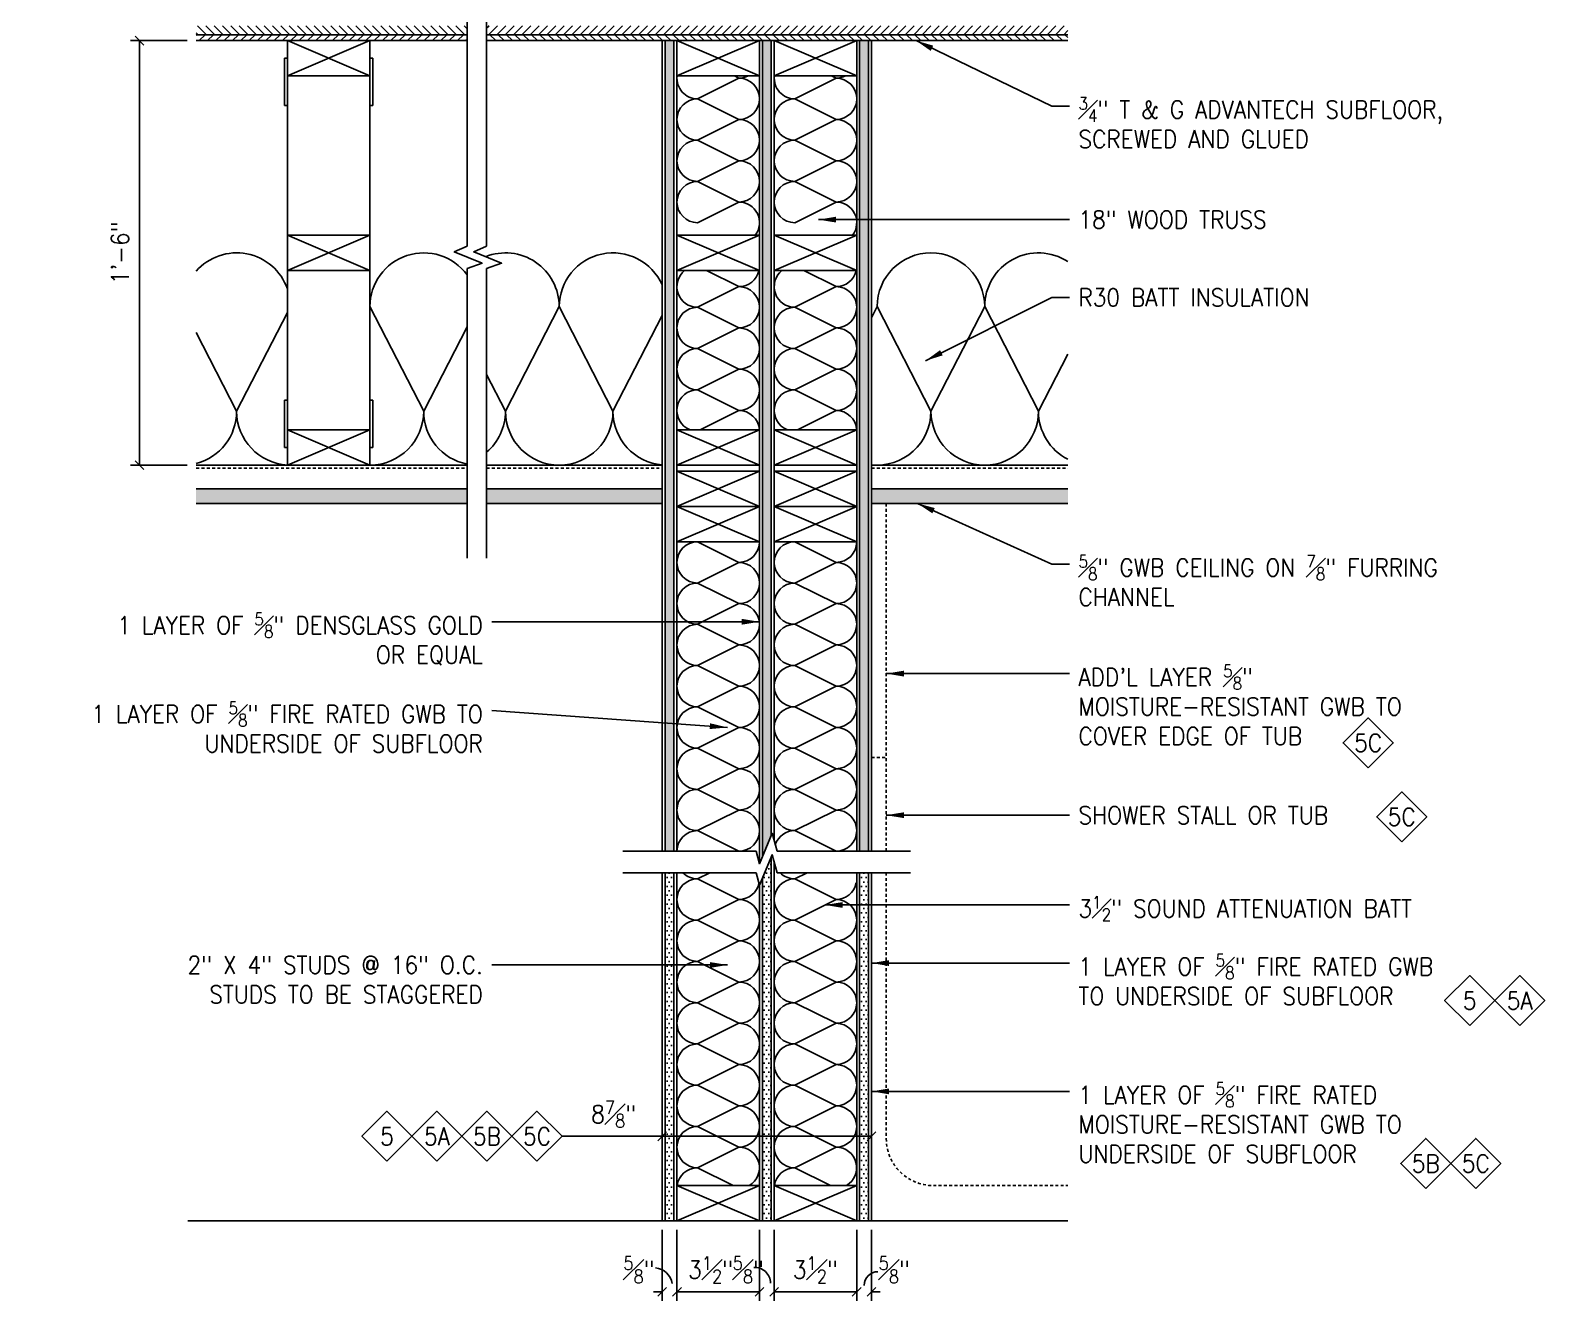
# Model space of a CAD drawing. Header units: inches. Extents: x 14 to 347, y 32 to 277.
# Drawn here: x 282.9 to 347.1, y 157.4 to 211.2 of the extents above; entities that cross this region are included whole.
import ezdxf
from ezdxf.enums import TextEntityAlignment as Align

# ---------------------------------------------------------------- set-up
doc = ezdxf.new("R2010")
doc.units = ezdxf.units.IN
doc.header["$LTSCALE"] = 0.5
doc.header["$MEASUREMENT"] = 0
doc.linetypes.add('HIDDEN', pattern=[0.375, 0.25, -0.125])
for name, color, linetype in [('A-ANNO-DIMS', 7, 'Continuous'), ('A-ANNO-NOTE', 7, 'Continuous'), ('A-ANNO-SYMB', 7, 'Continuous'), ('A-DETL-MCUT', 2, 'Continuous'), ('A-DETL-PATT', 8, 'Continuous')]:
    doc.layers.add(name, color=color, linetype=linetype)
doc.styles.add('NOTE', font='romans.shx', dxfattribs={"width": 0.9})
doc.dimstyles.new('NOTE8', dxfattribs={"dimscale": 8, "dimtxt": 0.09375, "dimasz": 0.046875, "dimexe": 0.046875, "dimexo": 0.046875, "dimgap": 0.046875, "dimtad": 1, "dimdec": 4, "dimzin": 0, "dimdsep": 46, "dimlunit": 4, "dimtxsty": 'NOTE', "dimblk": 'OBLIQUE', "dimcen": 0.09, "dimadec": 0, "dimazin": 0, "dimtfac": 0.75, "dimtdec": 4, "dimtofl": 0, "dimtmove": 2, "dimatfit": 3, "dimldrblk": 'OBLIQUE', "dimfxl": 0, "dimfrac": 1, "dimtolj": 1, "dimtzin": 0, "dimarcsym": 0})
doc.dimstyles.new('TEXT8', dxfattribs={"dimscale": 8, "dimtxt": 0.09375, "dimasz": 0.09375, "dimexe": 0.046875, "dimexo": 0.046875, "dimgap": 0.046875, "dimtad": 0, "dimdec": 4, "dimzin": 0, "dimdsep": 46, "dimlunit": 4, "dimtxsty": 'NOTE', "dimcen": 0.09, "dimadec": 0, "dimazin": 0, "dimtfac": 0.75, "dimtdec": 4, "dimtofl": 0, "dimtmove": 2, "dimatfit": 3, "dimfxl": 0, "dimfrac": 1, "dimtolj": 1, "dimtzin": 0, "dimarcsym": 0})
pattern_1 = [(0, (-5.94923, 0), (0.09375, 0.1875), [0, -0.1875])]
pattern_2 = [(135, (-5.94923, 0.71664), (-0.1767767, -0.1767767), [])]
pattern_3 = [(45, (-5.94923, 0.71664), (-0.1767767, 0.1767767), [])]

# ---------------------------------------------------------------- blocks, each defined once
blk = doc.blocks.new('_Oblique')
at = {"color": 0, "lineweight": -2}
blk.add_line((-0.5, -0.5), (0.5, 0.5), dxfattribs=at)
blk = doc.blocks.new('*D63')
at = {"layer": 'A-ANNO-DIMS', "color": 0, "lineweight": -2}
for p, q in [((309.688, 164.297), (309.688, 164.719)), ((318.563, 164.033), (318.563, 164.719)), ((318.563, 164.344), (309.688, 164.344))]:
    blk.add_line(p, q, dxfattribs=at)
at = {"layer": 'Defpoints', "color": 0}
for p in [(309.688, 164.344), (309.688, 163.922), (318.563, 163.658)]:
    blk.add_point(p, dxfattribs=at)
at = {"layer": 'A-ANNO-DIMS', "color": 0, "lineweight": -2, "xscale": 0.375, "yscale": 0.375, "zscale": 0.375, "rotation": 180}
blk.add_blockref('_Oblique', (309.688, 164.344), dxfattribs=at)
at = {"layer": 'A-ANNO-DIMS', "color": 0, "lineweight": -2, "xscale": 0.375, "yscale": 0.375, "zscale": 0.375}
blk.add_blockref('_Oblique', (318.563, 164.344), dxfattribs=at)
at = {"layer": 'A-ANNO-DIMS', "color": 0, "insert": (307.633, 165.281), "char_height": 0.75, "attachment_point": 5, "style": 'NOTE'}
blk.add_mtext('\\A1;8{\\H0.750000x;\\S7#8;}"', dxfattribs=at)
blk = doc.blocks.new('*D64')
at = {"layer": 'A-ANNO-DIMS', "color": 0, "lineweight": -2}
for p, q in [((317.938, 160.378), (317.938, 157.372)), ((318.563, 160.378), (318.563, 157.372)), ((317.938, 157.747), (317.563, 157.747)), ((318.563, 157.747), (318.938, 157.747))]:
    blk.add_line(p, q, dxfattribs=at)
at = {"layer": 'Defpoints', "color": 0}
for p in [(317.938, 160.753), (318.563, 160.753), (317.938, 157.747)]:
    blk.add_point(p, dxfattribs=at)
at = {"layer": 'A-ANNO-DIMS', "color": 0, "lineweight": -2, "xscale": 0.375, "yscale": 0.375, "zscale": 0.375}
blk.add_blockref('_Oblique', (317.938, 157.747), dxfattribs=at)
at = {"layer": 'A-ANNO-DIMS', "color": 0, "lineweight": -2, "xscale": 0.375, "yscale": 0.375, "zscale": 0.375, "rotation": 180}
blk.add_blockref('_Oblique', (318.563, 157.747), dxfattribs=at)
at = {"layer": 'A-ANNO-DIMS', "color": 0, "insert": (319.531, 158.684), "char_height": 0.75, "attachment_point": 5, "style": 'NOTE'}
blk.add_mtext('\\A1;{\\H0.750000x;\\S5#8;}"', dxfattribs=at)
blk = doc.blocks.new('*D65')
at = {"layer": 'A-ANNO-DIMS', "color": 0, "lineweight": -2}
for p, q in [((314.438, 160.378), (314.438, 157.372)), ((317.938, 160.378), (317.938, 157.372)), ((317.938, 157.747), (314.438, 157.747))]:
    blk.add_line(p, q, dxfattribs=at)
at = {"layer": 'Defpoints', "color": 0}
for p in [(314.438, 160.753), (317.938, 160.753), (314.438, 157.747)]:
    blk.add_point(p, dxfattribs=at)
at = {"layer": 'A-ANNO-DIMS', "color": 0, "lineweight": -2, "xscale": 0.375, "yscale": 0.375, "zscale": 0.375, "rotation": 180}
blk.add_blockref('_Oblique', (314.438, 157.747), dxfattribs=at)
at = {"layer": 'A-ANNO-DIMS', "color": 0, "lineweight": -2, "xscale": 0.375, "yscale": 0.375, "zscale": 0.375}
blk.add_blockref('_Oblique', (317.938, 157.747), dxfattribs=at)
at = {"layer": 'A-ANNO-DIMS', "color": 0, "insert": (316.188, 158.684), "char_height": 0.75, "attachment_point": 5, "style": 'NOTE'}
blk.add_mtext('\\A1;3{\\H0.750000x;\\S1#2;}"', dxfattribs=at)
blk = doc.blocks.new('*D66')
at = {"layer": 'A-ANNO-DIMS', "color": 0, "lineweight": -2}
for p, q in [((313.813, 160.378), (313.813, 157.372)), ((314.438, 160.378), (314.438, 157.372)), ((313.813, 157.747), (313.438, 157.747)), ((314.438, 157.747), (314.813, 157.747))]:
    blk.add_line(p, q, dxfattribs=at)
at = {"layer": 'Defpoints', "color": 0}
for p in [(313.813, 160.753), (314.438, 160.753), (313.813, 157.747)]:
    blk.add_point(p, dxfattribs=at)
at = {"layer": 'A-ANNO-DIMS', "color": 0, "lineweight": -2, "xscale": 0.375, "yscale": 0.375, "zscale": 0.375}
blk.add_blockref('_Oblique', (313.813, 157.747), dxfattribs=at)
at = {"layer": 'A-ANNO-DIMS', "color": 0, "lineweight": -2, "xscale": 0.375, "yscale": 0.375, "zscale": 0.375, "rotation": 180}
blk.add_blockref('_Oblique', (314.438, 157.747), dxfattribs=at)
at = {"layer": 'A-ANNO-DIMS', "color": 0, "insert": (313.341, 158.684), "char_height": 0.75, "attachment_point": 5, "style": 'NOTE'}
blk.add_mtext('\\A1;{\\H0.750000x;\\S5#8;}"', dxfattribs=at)
blk = doc.blocks.new('*D67')
at = {"layer": 'A-ANNO-DIMS', "color": 0, "lineweight": -2}
for p, q in [((310.313, 160.378), (310.313, 157.372)), ((313.813, 160.378), (313.813, 157.372)), ((313.813, 157.747), (310.313, 157.747))]:
    blk.add_line(p, q, dxfattribs=at)
at = {"layer": 'Defpoints', "color": 0}
for p in [(310.313, 160.753), (313.813, 160.753), (310.313, 157.747)]:
    blk.add_point(p, dxfattribs=at)
at = {"layer": 'A-ANNO-DIMS', "color": 0, "lineweight": -2, "xscale": 0.375, "yscale": 0.375, "zscale": 0.375, "rotation": 180}
blk.add_blockref('_Oblique', (310.313, 157.747), dxfattribs=at)
at = {"layer": 'A-ANNO-DIMS', "color": 0, "lineweight": -2, "xscale": 0.375, "yscale": 0.375, "zscale": 0.375}
blk.add_blockref('_Oblique', (313.813, 157.747), dxfattribs=at)
at = {"layer": 'A-ANNO-DIMS', "color": 0, "insert": (311.742, 158.684), "char_height": 0.75, "attachment_point": 5, "style": 'NOTE'}
blk.add_mtext('\\A1;3{\\H0.750000x;\\S1#2;}"', dxfattribs=at)
blk = doc.blocks.new('*D68')
at = {"layer": 'A-ANNO-DIMS', "color": 0, "lineweight": -2}
for p, q in [((309.688, 160.378), (309.688, 157.372)), ((310.313, 160.378), (310.313, 157.372)), ((309.688, 157.747), (309.313, 157.747)), ((310.313, 157.747), (310.688, 157.747))]:
    blk.add_line(p, q, dxfattribs=at)
at = {"layer": 'Defpoints', "color": 0}
for p in [(309.688, 160.753), (310.313, 160.753), (309.688, 157.747)]:
    blk.add_point(p, dxfattribs=at)
at = {"layer": 'A-ANNO-DIMS', "color": 0, "lineweight": -2, "xscale": 0.375, "yscale": 0.375, "zscale": 0.375}
blk.add_blockref('_Oblique', (309.688, 157.747), dxfattribs=at)
at = {"layer": 'A-ANNO-DIMS', "color": 0, "lineweight": -2, "xscale": 0.375, "yscale": 0.375, "zscale": 0.375, "rotation": 180}
blk.add_blockref('_Oblique', (310.313, 157.747), dxfattribs=at)
at = {"layer": 'A-ANNO-DIMS', "color": 0, "insert": (308.704, 158.684), "char_height": 0.75, "attachment_point": 5, "style": 'NOTE'}
blk.add_mtext('\\A1;{\\H0.750000x;\\S5#8;}"', dxfattribs=at)
blk = doc.blocks.new('*D69')
at = {"layer": 'A-ANNO-DIMS', "color": 0, "lineweight": -2}
for p, q in [((289.548, 210.804), (287.143, 210.804)), ((287.518, 210.804), (287.518, 192.804)), ((289.548, 192.804), (287.143, 192.804))]:
    blk.add_line(p, q, dxfattribs=at)
at = {"layer": 'Defpoints', "color": 0}
for p in [(289.923, 210.804), (287.518, 192.804), (289.923, 192.804)]:
    blk.add_point(p, dxfattribs=at)
at = {"layer": 'A-ANNO-DIMS', "color": 0, "lineweight": -2, "xscale": 0.375, "yscale": 0.375, "zscale": 0.375}
for p, rotation in [((287.518, 210.804), 90), ((287.518, 192.804), 270)]:
    blk.add_blockref('_Oblique', p, dxfattribs=dict(at, rotation=rotation))
at = {"layer": 'A-ANNO-DIMS', "color": 0, "insert": (286.697, 201.804), "char_height": 0.75, "attachment_point": 5, "rotation": 90, "style": 'NOTE'}
blk.add_mtext('\\A1;1\'-6"', dxfattribs=at)
blk = doc.blocks.new('IDENYQ1')
blk.add_lwpolyline([(0, -1.061), (1.061, 0), (0, 1.061), (-1.061, 0)], close=True)
at = {"style": 'NOTE', "width": 0.9}
blk.add_attdef('#', text='', height=0.75, dxfattribs=at).set_placement((0.001, -0.002), align=Align.MIDDLE)

msp = doc.modelspace()

# ---------------------------------------------------------------- hatches: boundary and pattern name
at = {"layer": 'A-DETL-PATT'}
h = msp.add_hatch(dxfattribs=at)
h.set_pattern_fill('ANSI31', color=256, scale=2, angle=90, style=0)
h.set_pattern_definition(pattern_2)
h.paths.add_polyline_path([(301.41296, 211.05414), (301.41296, 211.42914), (289.92294, 211.42914), (289.92294, 211.05414)])
h = msp.add_hatch(dxfattribs=at)
h.set_pattern_fill('ANSI31', color=256, scale=2, style=0)
h.set_pattern_definition(pattern_3)
h.paths.add_polyline_path([(302.2415, 211.42914), (302.2415, 211.05414), (326.89271, 211.05414), (326.89271, 211.42914)])
h = msp.add_hatch(dxfattribs=at)
h.set_pattern_fill('ANSI31', color=256, scale=2, style=0)
h.set_pattern_definition(pattern_3)
h.paths.add_polyline_path([(289.92294, 211.05414), (289.92294, 210.80414), (301.41296, 210.80414), (301.41296, 211.05414)])
h = msp.add_hatch(dxfattribs=at)
h.set_pattern_fill('ANSI31', color=256, scale=2, angle=90, style=0)
h.set_pattern_definition(pattern_2)
h.paths.add_polyline_path([(326.89271, 210.80414), (326.89271, 211.05414), (302.2415, 211.05414), (302.2415, 210.80414)])
h = msp.add_hatch(dxfattribs=at)
h.set_pattern_fill('DOTS', color=256, scale=3, style=0)
h.set_pattern_definition(pattern_1)
h.paths.add_polyline_path([(310.1882, 210.80414), (309.8132, 210.80414), (309.8132, 176.42914), (310.1882, 176.42914)])
h = msp.add_hatch(dxfattribs=at)
h.set_pattern_fill('DOTS', color=256, scale=3, style=0)
h.set_pattern_definition(pattern_1)
h.paths.add_polyline_path([(314.3132, 210.80414), (313.9382, 210.80414), (313.9382, 176.18444), (314.3132, 177.10136)])
h = msp.add_hatch(dxfattribs=at)
h.set_pattern_fill('DOTS', color=256, scale=3, style=0)
h.set_pattern_definition(pattern_1)
h.paths.add_polyline_path([(318.4382, 210.80414), (318.0632, 210.80414), (318.0632, 176.42914), (318.4382, 176.42914)])
h = msp.add_hatch(dxfattribs=at)
h.set_pattern_fill('DOTS', color=256, scale=3, style=0)
h.set_pattern_definition(pattern_1)
h.paths.add_polyline_path([(289.92294, 191.80414), (289.92294, 191.17914), (301.41296, 191.17914), (301.41296, 191.80414)])
h.paths.add_polyline_path([(302.2415, 191.80414), (302.2415, 191.17914), (309.6882, 191.17914), (309.6882, 191.80414)])
h.paths.add_polyline_path([(318.5632, 191.80414), (318.5632, 191.17914), (326.89271, 191.17914), (326.89271, 191.80414)])
h = msp.add_hatch(dxfattribs=at)
h.set_pattern_fill('DOTS', color=256, scale=3, style=0)
h.set_pattern_definition(pattern_1)
h.paths.add_polyline_path([(314.3132, 176.19219), (313.9382, 175.27527), (313.9382, 160.75312), (314.3132, 160.75312)])
h = msp.add_hatch(dxfattribs=at)
h.set_pattern_fill('DOTS', color=256, scale=3, style=0)
h.set_pattern_definition(pattern_1)
h.paths.add_polyline_path([(310.1882, 175.51997), (309.8132, 175.51997), (309.8132, 160.75312), (310.1882, 160.75312)])
h = msp.add_hatch(dxfattribs=at)
h.set_pattern_fill('DOTS', color=256, scale=3, style=0)
h.set_pattern_definition(pattern_1)
h.paths.add_polyline_path([(318.4382, 175.51997), (318.0632, 175.51997), (318.0632, 160.75312), (318.4382, 160.75312)])

# ---------------------------------------------------------------- linework, layer by layer
at = {"layer": 'A-ANNO-DIMS'}
msp.add_line((309.6882, 164.34379), (305.43964, 164.34379), dxfattribs=at)
for centre, radius, start, end in [((309.3193, 157.96183), 0.81042, 10.1581887, 84.0556335), ((313.60902, 158.11101), 0.6746, 0.8769411, 93.3367196), ((318.83717, 158.0158), 0.58633, 90.519152, 179.406967)]:
    msp.add_arc(centre, radius, start, end, dxfattribs=at)
at = {"layer": 'A-ANNO-SYMB'}
for p, q in [((301.41296, 202.08659), (301.41296, 213.90308)), ((302.2415, 202.08659), (302.2415, 213.90308)), ((301.41296, 188.85695), (301.41296, 201.13554)), ((302.2415, 188.85695), (302.2415, 201.13554)), ((308.02357, 176.42914), (313.67609, 176.42914)), ((314.56824, 176.42914), (320.22075, 176.42914)), ((308.02357, 175.51997), (313.67609, 175.51997)), ((314.56824, 175.51997), (320.22075, 175.51997)), ((309.6882, 164.34379), (305.43964, 164.34379))]:
    msp.add_line(p, q, dxfattribs=at)
for points in [[(301.41296, 202.08659), (300.87077, 201.84479), (302.04901, 201.36121), (301.41296, 201.13554)], [(302.2415, 202.08659), (301.6993, 201.84479), (302.87755, 201.36121), (302.2415, 201.13554)], [(313.67609, 176.42914), (313.82175, 175.8997), (314.34975, 177.19073), (314.56824, 176.42914)], [(313.67609, 175.51997), (313.82175, 174.99053), (314.34975, 176.28156), (314.56824, 175.51997)]]:
    msp.add_lwpolyline(points, dxfattribs=at)
at = {"layer": 'A-DETL-MCUT'}
for p, q in [((289.92294, 211.05414), (301.41296, 211.05414)), ((289.92294, 210.80414), (301.41296, 210.80414)), ((293.79294, 210.80414), (293.79294, 192.80414)), ((297.29294, 209.30414), (293.79294, 210.80414)), ((293.79294, 209.30414), (297.29294, 210.80414)), ((297.29294, 210.80414), (297.29294, 192.80414)), ((302.2415, 211.05414), (326.89271, 211.05414)), ((302.2415, 210.80414), (326.89271, 210.80414)), ((309.6882, 210.80414), (309.6882, 176.42914)), ((309.8132, 210.80414), (309.8132, 176.42914)), ((310.1882, 210.80414), (310.1882, 176.42914)), ((310.3132, 210.80414), (310.3132, 176.42914)), ((310.3132, 210.80414), (313.8132, 209.30414)), ((313.8132, 210.80414), (310.3132, 209.30414)), ((313.8132, 210.80414), (313.8132, 175.93078)), ((313.9382, 210.80414), (313.9382, 176.18444)), ((314.3132, 210.80414), (314.3132, 177.10136)), ((314.4382, 210.80414), (314.4382, 176.88242)), ((317.9382, 210.80414), (314.4382, 209.30414)), ((314.4382, 210.80414), (317.9382, 209.30414)), ((317.9382, 210.80414), (317.9382, 176.42914)), ((318.0632, 210.80414), (318.0632, 176.42914)), ((318.4382, 210.80414), (318.4382, 176.42914)), ((318.5632, 210.80414), (318.5632, 176.42914)), ((293.66794, 208.05414), (293.66794, 210.05414)), ((293.66794, 210.05414), (293.79294, 210.05414)), ((297.29294, 210.05414), (297.41794, 210.05414)), ((297.41794, 208.05414), (297.41794, 210.05414)), ((293.79294, 209.30414), (297.29294, 209.30414)), ((310.3132, 209.30414), (313.8132, 209.30414)), ((314.4382, 209.30414), (317.9382, 209.30414)), ((293.66794, 208.05414), (293.79294, 208.05414)), ((297.29294, 208.05414), (297.41794, 208.05414)), ((293.79294, 202.55414), (297.29294, 202.55414)), ((293.79294, 202.55414), (297.29294, 201.05414)), ((297.29294, 202.55414), (293.79294, 201.05414)), ((313.8132, 202.55414), (310.3132, 201.05414)), ((310.3132, 202.55414), (313.8132, 201.05414)), ((310.3132, 202.55414), (313.8132, 202.55414)), ((314.4382, 202.55414), (317.9382, 201.05414)), ((314.4382, 202.55414), (317.9382, 202.55414)), ((317.9382, 202.55414), (314.4382, 201.05414)), ((293.79294, 201.05414), (297.29294, 201.05414)), ((310.3132, 201.05414), (313.8132, 201.05414)), ((314.4382, 201.05414), (317.9382, 201.05414)), ((293.66794, 195.55414), (293.66794, 193.55414)), ((293.66794, 195.55414), (293.79294, 195.55414)), ((297.29294, 195.55414), (297.41794, 195.55414)), ((297.41794, 195.55414), (297.41794, 193.55414)), ((293.79294, 194.30414), (297.29294, 194.30414)), ((293.79294, 194.30414), (297.29294, 192.80414)), ((297.29294, 194.30414), (293.79294, 192.80414)), ((310.3132, 194.30414), (313.8132, 194.30414)), ((310.3132, 194.30414), (313.8132, 192.80414)), ((313.8132, 194.30414), (310.3132, 192.80414)), ((317.9382, 194.30414), (314.4382, 192.80414)), ((314.4382, 194.30414), (317.9382, 192.80414)), ((314.4382, 194.30414), (317.9382, 194.30414)), ((293.66794, 193.55414), (293.79294, 193.55414)), ((297.29294, 193.55414), (297.41794, 193.55414)), ((289.92294, 192.80414), (301.41296, 192.80414)), ((302.2415, 192.80414), (309.6882, 192.80414)), ((310.3132, 192.80414), (313.8132, 192.80414)), ((314.4382, 192.80414), (317.9382, 192.80414)), ((318.5632, 192.80414), (326.89271, 192.80414)), ((313.8132, 192.55414), (310.3132, 191.05414)), ((310.3132, 192.55414), (313.8132, 191.05414)), ((310.3132, 192.55414), (313.8132, 192.55414)), ((314.4382, 192.55414), (317.9382, 192.55414)), ((314.4382, 192.55414), (317.9382, 191.05414)), ((317.9382, 192.55414), (314.4382, 191.05414)), ((289.92294, 191.80414), (301.41296, 191.80414)), ((302.2415, 191.80414), (309.6882, 191.80414)), ((318.5632, 191.80414), (326.89271, 191.80414)), ((289.92294, 191.17914), (301.41296, 191.17914)), ((302.2415, 191.17914), (309.6882, 191.17914)), ((310.3132, 191.05414), (313.8132, 189.55414)), ((313.8132, 191.05414), (310.3132, 189.55414)), ((310.3132, 191.05414), (313.8132, 191.05414)), ((314.4382, 191.05414), (317.9382, 191.05414)), ((317.9382, 191.05414), (314.4382, 189.55414)), ((314.4382, 191.05414), (317.9382, 189.55414)), ((318.5632, 191.17914), (326.89271, 191.17914)), ((310.3132, 189.55414), (313.8132, 189.55414)), ((314.4382, 189.55414), (317.9382, 189.55414)), ((314.3132, 176.19219), (314.3132, 160.75312)), ((309.6882, 175.51997), (309.6882, 160.75312)), ((309.8132, 175.51997), (309.8132, 160.75312)), ((310.1882, 175.51997), (310.1882, 160.75312)), ((310.3132, 175.51997), (310.3132, 160.75312)), ((314.4382, 175.97324), (314.4382, 160.75312)), ((317.9382, 175.51997), (317.9382, 160.75312)), ((318.0632, 175.51997), (318.0632, 160.75312)), ((318.4382, 175.51997), (318.4382, 160.75312)), ((318.5632, 175.51997), (318.5632, 160.75312)), ((313.8132, 175.0216), (313.8132, 160.75312)), ((313.9382, 175.27527), (313.9382, 160.75312)), ((313.8132, 162.25312), (310.3132, 160.75312)), ((310.3132, 162.25312), (313.8132, 160.75312)), ((310.3132, 162.25312), (313.8132, 162.25312)), ((314.4382, 162.25312), (317.9382, 160.75312)), ((317.9382, 162.25312), (314.4382, 160.75312)), ((314.4382, 162.25312), (317.9382, 162.25312)), ((289.56991, 160.75312), (326.89271, 160.75312))]:
    msp.add_line(p, q, dxfattribs=at)
at = {"layer": 'A-DETL-MCUT', "linetype": 'HIDDEN'}
for p, q in [((289.92294, 192.67914), (301.41296, 192.67914)), ((302.2415, 192.67914), (309.6882, 192.67914)), ((318.5632, 192.67914), (326.89271, 192.67914)), ((319.1882, 191.17914), (319.1882, 176.42914)), ((318.5632, 180.40939), (319.1882, 180.40939)), ((319.1882, 175.51997), (319.1882, 164.25312)), ((321.1882, 162.25312), (326.89271, 162.25312))]:
    msp.add_line(p, q, dxfattribs=at)
msp.add_arc((321.1882, 164.25312), 2, 180, 270, dxfattribs=at)
at = {"layer": 'A-DETL-PATT'}
for p, q in [((311.19013, 208.33401), (312.94013, 209.20901)), ((312.74987, 209.30414), (312.94013, 209.20901)), ((315.31513, 208.33401), (317.06513, 209.20901)), ((316.87487, 209.30414), (317.06513, 209.20901)), ((311.19013, 208.33401), (312.94013, 207.45901)), ((315.31513, 208.33401), (317.06513, 207.45901)), ((311.19013, 206.58401), (312.94013, 207.45901)), ((315.31513, 206.58401), (317.06513, 207.45901)), ((311.19013, 206.58401), (312.94013, 205.70901)), ((315.31513, 206.58401), (317.06513, 205.70901)), ((311.19013, 204.83401), (312.94013, 205.70901)), ((315.31513, 204.83401), (317.06513, 205.70901)), ((311.19013, 204.83401), (312.94013, 203.95901)), ((315.31513, 204.83401), (317.06513, 203.95901)), ((311.19013, 203.08401), (312.94013, 203.95901)), ((315.31513, 203.08401), (317.06513, 203.95901)), ((311.57212, 201.05414), (312.9382, 200.3711)), ((315.69712, 201.05414), (317.0632, 200.3711)), ((311.1882, 199.4961), (312.9382, 200.3711)), ((315.3132, 199.4961), (317.0632, 200.3711)), ((291.64053, 195.08427), (293.79294, 199.27533)), ((299.57306, 195.08427), (297.29294, 199.52402)), ((303.04077, 195.08427), (305.32089, 199.52402)), ((307.60102, 195.08427), (305.32089, 199.52402)), ((307.60102, 195.08427), (309.6882, 199.14834)), ((311.1882, 199.4961), (312.9382, 198.6211)), ((315.3132, 199.4961), (317.0632, 198.6211)), ((318.5632, 199.05098), (318.80614, 199.52402)), ((321.08626, 195.08427), (318.80614, 199.52402)), ((321.08626, 195.08427), (323.36639, 199.52402)), ((325.64651, 195.08427), (323.36639, 199.52402)), ((299.57306, 195.08427), (301.41296, 198.66684)), ((311.1882, 197.7461), (312.9382, 198.6211)), ((315.3132, 197.7461), (317.0632, 198.6211)), ((291.64053, 195.08427), (289.92294, 198.42868)), ((311.1882, 197.7461), (312.9382, 196.8711)), ((315.3132, 197.7461), (317.0632, 196.8711)), ((325.64651, 195.08427), (326.89271, 197.51081)), ((303.04077, 195.08427), (302.2415, 196.64057)), ((311.1882, 195.9961), (312.9382, 196.8711)), ((315.3132, 195.9961), (317.0632, 196.8711)), ((311.1882, 195.9961), (312.9382, 195.1211)), ((315.3132, 195.9961), (317.0632, 195.1211)), ((311.30428, 194.30414), (312.9382, 195.1211)), ((315.42928, 194.30414), (317.0632, 195.1211)), ((311.1882, 189.55414), (312.9382, 188.67914)), ((315.3132, 189.55414), (317.0632, 188.67914)), ((311.1882, 187.80414), (312.9382, 188.67914)), ((315.3132, 187.80414), (317.0632, 188.67914)), ((311.1882, 187.80414), (312.9382, 186.92914)), ((315.3132, 187.80414), (317.0632, 186.92914)), ((311.1882, 186.05414), (312.9382, 186.92914)), ((315.3132, 186.05414), (317.0632, 186.92914)), ((311.1882, 186.05414), (312.9382, 185.17914)), ((315.3132, 186.05414), (317.0632, 185.17914)), ((311.1882, 184.30414), (312.9382, 185.17914)), ((315.3132, 184.30414), (317.0632, 185.17914)), ((311.1882, 184.30414), (312.9382, 183.42914)), ((315.3132, 184.30414), (317.0632, 183.42914)), ((311.1882, 182.55414), (312.9382, 183.42914)), ((315.3132, 182.55414), (317.0632, 183.42914)), ((311.1882, 182.55414), (312.9382, 181.67914)), ((315.3132, 182.55414), (317.0632, 181.67914)), ((311.1882, 180.80414), (312.9382, 181.67914)), ((315.3132, 180.80414), (317.0632, 181.67914)), ((311.1882, 180.80414), (312.9382, 179.92914)), ((315.3132, 180.80414), (317.0632, 179.92914)), ((311.1882, 179.05414), (312.9382, 179.92914)), ((315.3132, 179.05414), (317.0632, 179.92914)), ((311.1882, 179.05414), (312.9382, 178.17914)), ((315.3132, 179.05414), (317.0632, 178.17914)), ((311.1882, 177.30414), (312.9382, 178.17914)), ((315.3132, 177.30414), (317.0632, 178.17914)), ((311.1882, 177.30414), (312.9382, 176.42914)), ((315.3132, 177.30414), (317.0632, 176.42914)), ((311.1882, 175.2592), (311.70973, 175.51997)), ((315.3132, 175.2592), (315.83473, 175.51997)), ((311.1882, 175.2592), (312.9382, 174.3842)), ((315.3132, 175.2592), (317.0632, 174.3842)), ((311.1882, 173.5092), (312.9382, 174.3842)), ((315.3132, 173.5092), (317.0632, 174.3842)), ((311.1882, 173.5092), (312.9382, 172.6342)), ((315.3132, 173.5092), (317.0632, 172.6342)), ((311.1882, 171.7592), (312.9382, 172.6342)), ((315.3132, 171.7592), (317.0632, 172.6342)), ((311.1882, 171.7592), (312.9382, 170.8842)), ((315.3132, 171.7592), (317.0632, 170.8842)), ((311.1882, 170.0092), (312.9382, 170.8842)), ((315.3132, 170.0092), (317.0632, 170.8842)), ((311.1882, 170.0092), (312.9382, 169.1342)), ((315.3132, 170.0092), (317.0632, 169.1342)), ((311.1882, 168.2592), (312.9382, 169.1342)), ((315.3132, 168.2592), (317.0632, 169.1342)), ((311.1882, 168.2592), (312.9382, 167.3842)), ((315.3132, 168.2592), (317.0632, 167.3842)), ((311.1882, 166.5092), (312.9382, 167.3842)), ((315.3132, 166.5092), (317.0632, 167.3842)), ((311.1882, 166.5092), (312.9382, 165.6342)), ((315.3132, 166.5092), (317.0632, 165.6342)), ((311.1882, 164.7592), (312.9382, 165.6342)), ((315.3132, 164.7592), (317.0632, 165.6342)), ((311.1882, 164.7592), (312.9382, 163.8842)), ((315.3132, 164.7592), (317.0632, 163.8842)), ((311.1882, 163.0092), (312.9382, 163.8842)), ((315.3132, 163.0092), (317.0632, 163.8842)), ((311.1882, 163.0092), (312.70037, 162.25312)), ((315.3132, 163.0092), (316.82537, 162.25312))]:
    msp.add_line(p, q, dxfattribs=at)
for centre, radius, start, end in [((311.19013, 209.20901), 0.875, 173.7585847, 270), ((312.94013, 210.08401), 0.875, 270, 296.9652045), ((312.94013, 208.33401), 0.875, 270, 90), ((315.31513, 209.20901), 0.875, 173.7585847, 270), ((317.06513, 210.08401), 0.875, 270, 296.9652045), ((317.06513, 208.33401), 0.875, 270, 90), ((311.19013, 207.45901), 0.875, 90, 270), ((315.31513, 207.45901), 0.875, 90, 270), ((312.94013, 206.58401), 0.875, 270, 90), ((317.06513, 206.58401), 0.875, 270, 90), ((311.19013, 205.70901), 0.875, 90, 270), ((315.31513, 205.70901), 0.875, 90, 270), ((312.94013, 204.83401), 0.875, 270, 90), ((317.06513, 204.83401), 0.875, 270, 90), ((311.19013, 203.95901), 0.875, 90, 270), ((315.31513, 203.95901), 0.875, 90, 270), ((312.94013, 203.08401), 0.875, 322.73029, 90), ((317.06513, 203.08401), 0.875, 322.73029, 90), ((291.64053, 199.52402), 2.28012, 19.2677778, 138.8759796), ((299.57306, 199.52402), 2.28012, 36.2029064, 180), ((303.04077, 199.52402), 2.28012, 0, 111.7775215), ((307.60102, 199.52402), 2.28012, 23.7398982, 180), ((321.08626, 199.52402), 2.28012, 0, 180), ((325.64651, 199.52402), 2.28012, 56.8693905, 180), ((311.1882, 200.3711), 0.875, 128.6828354, 270), ((312.9382, 201.2461), 0.875, 270, 347.3272438), ((315.3132, 200.3711), 0.875, 128.6828354, 270), ((317.0632, 201.2461), 0.875, 270, 347.3272438), ((312.9382, 199.4961), 0.875, 270, 90), ((317.0632, 199.4961), 0.875, 270, 90), ((311.1882, 198.6211), 0.875, 90, 270), ((315.3132, 198.6211), 0.875, 90, 270), ((312.9382, 197.7461), 0.875, 270, 90), ((317.0632, 197.7461), 0.875, 270, 90), ((311.1882, 196.8711), 0.875, 90, 270), ((315.3132, 196.8711), 0.875, 90, 270), ((312.9382, 195.9961), 0.875, 270, 90), ((317.0632, 195.9961), 0.875, 270, 90), ((311.1882, 195.1211), 0.875, 90, 249.0140109), ((315.3132, 195.1211), 0.875, 90, 249.0140109), ((289.36041, 195.08427), 2.28012, 284.2830461, 0), ((293.92066, 195.08427), 2.28012, 180, 266.7889925), ((297.29294, 195.08427), 2.28012, 270, 0), ((301.85319, 195.08427), 2.28012, 180, 258.8680202), ((300.76064, 195.08427), 2.28012, 310.5010314, 0), ((305.32089, 195.08427), 2.28012, 180, 0), ((309.88114, 195.08427), 2.28012, 180, 265.1459685), ((312.9382, 194.2461), 0.875, 3.8033343, 90), ((317.0632, 194.2461), 0.875, 3.8033343, 90), ((318.80614, 195.08427), 2.28012, 263.8837678, 0), ((323.36639, 195.08427), 2.28012, 180, 0), ((327.92663, 195.08427), 2.28012, 180, 243.0347141), ((311.1882, 188.67914), 0.875, 90, 270), ((312.9382, 189.55414), 0.875, 270, 0), ((315.3132, 188.67914), 0.875, 90, 270), ((317.0632, 189.55414), 0.875, 270, 0), ((312.9382, 187.80414), 0.875, 270, 90), ((317.0632, 187.80414), 0.875, 270, 90), ((311.1882, 186.92914), 0.875, 90, 270), ((315.3132, 186.92914), 0.875, 90, 270), ((312.9382, 186.05414), 0.875, 270, 90), ((317.0632, 186.05414), 0.875, 270, 90), ((311.1882, 185.17914), 0.875, 90, 270), ((315.3132, 185.17914), 0.875, 90, 270), ((312.9382, 184.30414), 0.875, 270, 90), ((317.0632, 184.30414), 0.875, 270, 90), ((311.1882, 183.42914), 0.875, 90, 270), ((315.3132, 183.42914), 0.875, 90, 270), ((312.9382, 182.55414), 0.875, 270, 90), ((317.0632, 182.55414), 0.875, 270, 90), ((311.1882, 181.67914), 0.875, 90, 270), ((315.3132, 181.67914), 0.875, 90, 270), ((312.9382, 180.80414), 0.875, 270, 90), ((317.0632, 180.80414), 0.875, 270, 90), ((311.1882, 179.92914), 0.875, 90, 270), ((315.3132, 179.92914), 0.875, 90, 270), ((312.9382, 179.05414), 0.875, 270, 90), ((317.0632, 179.05414), 0.875, 270, 90), ((311.1882, 178.17914), 0.875, 90, 270), ((315.3132, 178.17914), 0.875, 90, 270), ((312.9382, 177.30414), 0.875, 270, 90), ((317.0632, 177.30414), 0.875, 270, 90), ((311.1882, 176.42914), 0.875, 90, 180), ((315.3132, 176.42914), 0.875, 90, 160.9298584), ((311.1882, 176.1342), 0.875, 224.5863105, 270), ((315.3132, 176.1342), 0.875, 224.5863105, 270), ((311.1882, 174.3842), 0.875, 90, 270), ((312.9382, 175.2592), 0.875, 270, 348.5267236), ((315.3132, 174.3842), 0.875, 90, 270), ((317.0632, 175.2592), 0.875, 270, 348.5267236), ((312.9382, 173.5092), 0.875, 270, 90), ((317.0632, 173.5092), 0.875, 270, 90), ((311.1882, 172.6342), 0.875, 90, 270), ((315.3132, 172.6342), 0.875, 90, 270), ((312.9382, 171.7592), 0.875, 270, 90), ((317.0632, 171.7592), 0.875, 270, 90), ((311.1882, 170.8842), 0.875, 90, 270), ((315.3132, 170.8842), 0.875, 90, 270), ((312.9382, 170.0092), 0.875, 270, 90), ((317.0632, 170.0092), 0.875, 270, 90), ((311.1882, 169.1342), 0.875, 90, 270), ((315.3132, 169.1342), 0.875, 90, 270), ((312.9382, 168.2592), 0.875, 270, 90), ((317.0632, 168.2592), 0.875, 270, 90), ((311.1882, 167.3842), 0.875, 90, 270), ((315.3132, 167.3842), 0.875, 90, 270), ((312.9382, 166.5092), 0.875, 270, 90), ((317.0632, 166.5092), 0.875, 270, 90), ((311.1882, 165.6342), 0.875, 90, 270), ((315.3132, 165.6342), 0.875, 90, 270), ((312.9382, 164.7592), 0.875, 270, 90), ((317.0632, 164.7592), 0.875, 270, 90), ((311.1882, 163.8842), 0.875, 90, 270), ((315.3132, 163.8842), 0.875, 90, 270), ((312.9382, 163.0092), 0.875, 300.2200933, 90), ((317.0632, 163.0092), 0.875, 300.2200933, 90), ((311.1882, 162.1342), 0.875, 90, 172.1892384), ((315.3132, 162.1342), 0.875, 90, 172.1892384)]:
    msp.add_arc(centre, radius, start, end, dxfattribs=at)

# ---------------------------------------------------------------- block references
at = {"layer": 'A-ANNO-NOTE'}
for p, values in [((339.62924, 181.02451), {'#': '5C'}), ((341.05197, 177.88874), {'#': '5C'}), ((343.93473, 170.0983), {'#': '5'}), ((346.05605, 170.0983), {'#': '5A'}), ((342.07047, 163.18981), {'#': '5B'}), ((344.19179, 163.18981), {'#': '5C'})]:
    msp.add_blockref('IDENYQ1', p, dxfattribs=at).add_auto_attribs(values)
at = {"layer": 'A-ANNO-SYMB'}
for p, values in [((298.01502, 164.34379), {'#': '5'}), ((300.13634, 164.34379), {'#': '5A'}), ((302.25766, 164.34379), {'#': '5B'}), ((304.37898, 164.34379), {'#': '5C'})]:
    msp.add_blockref('IDENYQ1', p, dxfattribs=at).add_auto_attribs(values)

# ---------------------------------------------------------------- texts
at = {"layer": 'A-ANNO-NOTE', "char_height": 0.75, "style": 'NOTE'}
for s, insert, width, attachment_point in [('\\A1;{\\H0.7x;\\S3#4;}" T & G ADVANTECH SUBFLOOR,\\PSCREWED AND GLUED', (327.3414, 208.40334), 18, 1), ('\\A1;18" WOOD TRUSS', (327.3414, 203.5884), 14, 1), ('\\A1;R30 BATT INSULATION', (327.3414, 200.28785), 14, 1), ('\\A1;{\\H0.7x;\\S5#8;}" GWB CEILING ON {\\H0.7x;\\S7#8;}" FURRING\\PCHANNEL', (327.3414, 188.98066), 17.4059914, 1), ('\\A1;1 LAYER OF {\\H0.7x;\\S5#8;}" DENSGLASS GOLD\\POR EQUAL', (302.08305, 186.53612), 21.3489183, 3), ('\\A1;ADD\'L LAYER {\\H0.7x;\\S5#8;}"\\PMOISTURE-RESISTANT GWB TO\\PCOVER EDGE OF TUB', (327.3414, 184.33758), 18.2943371, 1), ('\\A1;1 LAYER OF {\\H0.7x;\\S5#8;}" FIRE RATED GWB TO\\P UNDERSIDE OF SUBFLOOR', (302.08305, 182.77192), 19.9300398, 3), ('\\A1;SHOWER STALL OR TUB', (327.3414, 178.33441), 14, 1), ('\\A1;3{\\H0.7x;\\S1#2;}" SOUND ATTENUATION BATT', (327.3414, 174.52711), 16.7244279, 1), ('2" X 4" STUDS @ 16" O.C.\\PSTUDS TO BE STAGGERED', (302.08305, 171.98298), 19.9375, 3), ('\\A1;1 LAYER OF {\\H0.7x;\\S5#8;}" FIRE RATED GWB\\PTO UNDERSIDE OF SUBFLOOR', (327.3414, 172.063), 18.1279494, 1), ('\\A1;1 LAYER OF {\\H0.7x;\\S5#8;}" FIRE RATED\\PMOISTURE-RESISTANT GWB TO\\PUNDERSIDE OF SUBFLOOR', (327.3414, 166.62263), 17.125, 1)]:
    msp.add_mtext(s, dxfattribs=dict(at, insert=insert, width=width, attachment_point=attachment_point))

# ---------------------------------------------------------------- dimensions: what is measured, and where the dimension line sits
at = {"layer": 'A-ANNO-DIMS'}
dim = msp.add_linear_dim(base=(287.51812, 192.80414), p1=(289.92294, 210.80414), p2=(289.92294, 192.80414), angle=90, dimstyle='NOTE8', dxfattribs=at)
dim.commit()
dim.dimension.update_dxf_attribs({"geometry": '*D69', "text_midpoint": (286.69669, 201.80414)})
for base, p1, p2, picture, middle in [((309.6882, 164.34379), (318.5632, 163.65835), (309.6882, 163.92175), '*D63', (307.63275, 165.28129)), ((309.6882, 157.74679), (310.3132, 160.75312), (309.6882, 160.75312), '*D68', (308.70398, 158.68429)), ((310.3132, 157.74679), (313.8132, 160.75312), (310.3132, 160.75312), '*D67', (311.74182, 158.68429)), ((313.8132, 157.74679), (314.4382, 160.75312), (313.8132, 160.75312), '*D66', (313.34069, 158.68429)), ((317.9382, 157.74679), (318.5632, 160.75312), (317.9382, 160.75312), '*D64', (319.53058, 158.68429))]:
    dim = msp.add_linear_dim(base=base, p1=p1, p2=p2, dimstyle='NOTE8', dxfattribs=at)
    dim.commit()
    dim.dimension.update_dxf_attribs({"geometry": picture, "text_midpoint": middle, "dimtype": 160})
dim = msp.add_linear_dim(base=(314.4382, 157.74679), p1=(317.9382, 160.75312), p2=(314.4382, 160.75312), dimstyle='NOTE8', dxfattribs=at)
dim.commit()
dim.dimension.update_dxf_attribs({"geometry": '*D65', "text_midpoint": (316.1882, 158.68429)})

# ---------------------------------------------------------------- leaders
at = {"layer": 'A-ANNO-NOTE', "annotation_type": 0, "has_hookline": 1}
for points, hookline_direction, text_width in [([(320.45434, 210.80414), (326.2164, 208.02834), (326.9664, 208.02834)], 0, 17.80214), ([(316.31295, 203.2134), (326.9664, 203.2134)], 0, 8.83929), ([(320.85706, 197.23116), (326.2164, 199.91285), (326.9664, 199.91285)], 0, 10.96071), ([(320.51281, 191.17914), (326.2164, 188.60566), (326.9664, 188.60566)], 0, 17.46286), ([(313.8132, 186.16112), (302.45805, 186.16112)], 1, 17.65107), ([(319.1882, 183.96258), (326.9664, 183.96258)], 0, 15.33214), ([(312.4602, 181.68028), (302.45805, 182.39692)], 1, 19.19393), ([(319.1882, 177.95941), (326.9664, 177.95941)], 0, 12.05357), ([(316.59902, 174.15211), (326.9664, 174.15211)], 0, 15.77714), ([(312.4602, 171.60798), (302.45805, 171.60798)], 1, 14.46429), ([(318.5632, 171.688), (326.9664, 171.688)], 0, 17.2975), ([(318.5632, 166.24763), (326.9664, 166.24763)], 0, 15.33214)]:
    msp.add_leader(points, dimstyle='TEXT8', override={"dimgap": 0.046875, "dimtad": 0}, dxfattribs=dict(at, hookline_direction=hookline_direction, text_width=text_width))

doc.saveas('drawing.dxf')
